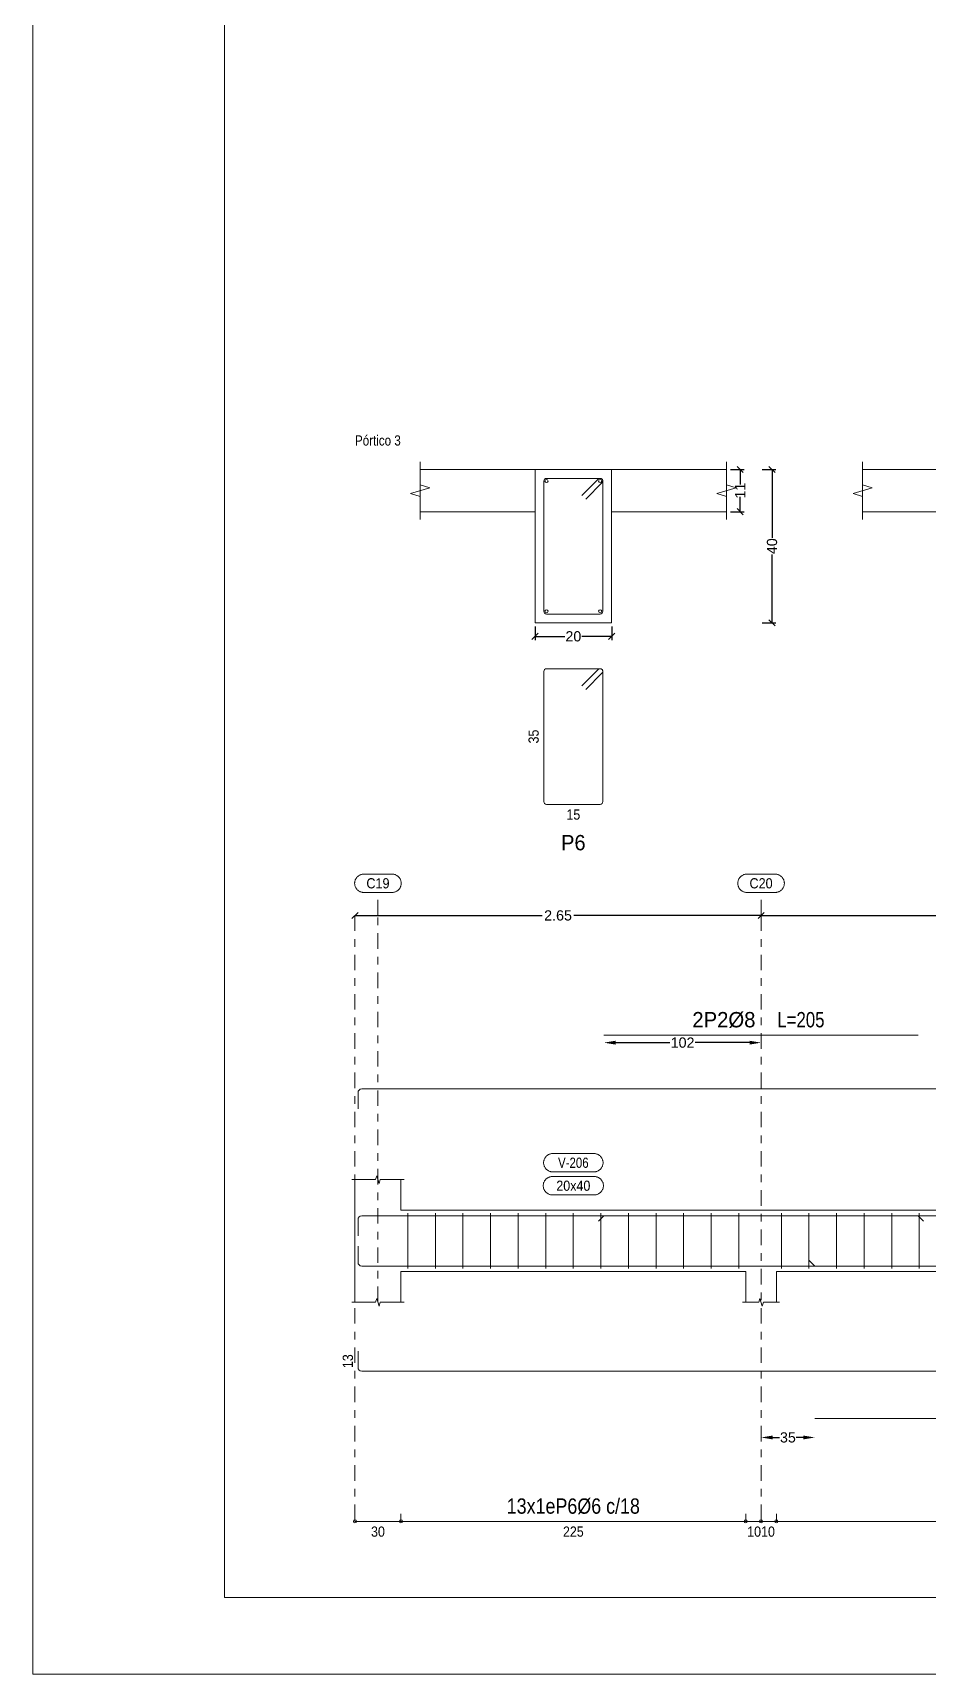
# Model space of a CAD drawing. Header units: millimetres. Extents: x 0 to 190, y -70 to 53.
# Drawn here: x 65.64 to 77.32, y -21.04 to 0.39 of the extents above; entities that cross this region are included whole.
import ezdxf
from ezdxf.enums import TextEntityAlignment as Align

# ---------------------------------------------------------------- set-up
doc = ezdxf.new("R2010")
doc.units = ezdxf.units.MM
doc.linetypes.add('CYPE_RAYAPUNTO', pattern=[0.4125, 0.2025, -0.105, 0, -0.105])
for name, color, linetype, lineweight in [('ALZ_ARM_LONG_ARM_TEXTOS', 3, 'Continuous', 9), ('ALZ_ARM_LONG_TXT_LONG', 3, 'Continuous', 9), ('ALZ_ARM_TRANS_TXT_EST', 3, 'Continuous', 9), ('ALZ_CONT_NUDOS', 122, 'Continuous', 9), ('ALZ_CONT_VIG_HORMIGON', 2, 'Continuous', 9), ('ALZ_COT_COT_ANCLAJES', 3, 'Continuous', 0), ('ALZ_COT_COT_ARM', 3, 'Continuous', 0), ('ALZ_COT_COT_EST', 3, 'Continuous', 0), ('ALZ_COT_COT_LIN_APOYOS', 2, 'CYPE_RAYAPUNTO', 0), ('ALZ_COT_LONGITUD_PROYECTADA', 122, 'Continuous', 0), ('ALZ_COT_TEXTOS_ESTRIBOS', 122, 'Continuous', 0), ('ALZ_REF_COT_LIN_AUX_COTA', 2, 'CYPE_RAYAPUNTO', 9), ('ALZ_REF_REF_NOMBRE', 3, 'Continuous', 9), ('ALZ_REF_REF_REFERENCIA', 3, 'Continuous', 9), ('ALZ_REF_REFERENCIA_PORTICO', 3, 'Continuous', 9), ('ALZ_REF_TEXTO_REF_NOMBRE', 3, 'Continuous', 9), ('ALZ_REF_TEXTO_REF_REFERENCIA', 3, 'Continuous', 9), ('ARM_LONGITUDINAL_Ø10', 103, 'Continuous', 9), ('ARM_LONGITUDINAL_Ø8', 32, 'Continuous', 9), ('ARM_TRANSVERSAL_Ø6', 151, 'Continuous', 9), ('RECUAD_LIMITES', 2, 'Continuous', 0), ('RECUAD_MARCO', 1, 'Continuous', 20), ('SEC_CONT_FORJADOS_SECCION', 8, 'Continuous', 9), ('SEC_CONT_VIG_HORMIGON_SECCION', 2, 'Continuous', 9), ('SEC_COTAS_SEC_DIM_VIGA', 122, 'Continuous', 0), ('SEC_COTAS_TEXTOS_DESPIECE_ESTRIBADO', 122, 'Continuous', 0), ('SEC_REF_TXT_POSICIONES_ARM_ESTRIBOS', 1, 'Continuous', 9)]:
    doc.layers.add(name, color=color, linetype=linetype, lineweight=lineweight)
doc.styles.add('CYPETXT_0.2_romans', font='arial.ttf', dxfattribs={"height": 0.133333})
doc.styles.add('CYPETXT_romans', font='arial.ttf', dxfattribs={"height": 0.2})
doc.dimstyles.new('cype_arrow', dxfattribs={"dimtxt": 0.18, "dimasz": 0.15, "dimexe": 0.05, "dimexo": 0.05, "dimgap": 0, "dimtad": 0, "dimdec": 4, "dimzin": 0, "dimdsep": 46, "dimtxsty": 'CYPETXT_0.2_romans', "dimcen": 0.09, "dimadec": 0, "dimazin": 0, "dimtfac": 1, "dimtdec": 4, "dimtofl": 0, "dimtmove": 2, "dimatfit": 3, "dimfxl": 1, "dimtolj": 1, "dimtzin": 0, "dimarcsym": 0})
doc.dimstyles.new('cype_oblique', dxfattribs={"dimtxt": 0.18, "dimasz": 0.18, "dimexe": 0.05, "dimexo": 0.05, "dimgap": 0, "dimtad": 0, "dimdec": 4, "dimzin": 0, "dimdsep": 46, "dimtxsty": 'CYPETXT_0.2_romans', "dimblk": 'OBLIQUE', "dimtsz": 0.04, "dimcen": 0.09, "dimadec": 0, "dimazin": 0, "dimtfac": 1, "dimtdec": 4, "dimtofl": 0, "dimtmove": 2, "dimatfit": 3, "dimfxl": 1, "dimtolj": 1, "dimtzin": 0, "dimarcsym": 0})

# ---------------------------------------------------------------- blocks, each defined once
blk = doc.blocks.new('*D426')
at = {"layer": 'Defpoints', "color": 0, "transparency": 16777216}
for p in [(72.19, -7.314), (73.19, -7.314), (73.19, -7.491)]:
    blk.add_point(p, dxfattribs=at)
at = {"layer": 'SEC_COTAS_SEC_DIM_VIGA', "color": 0, "lineweight": -2, "transparency": 16777216}
for p, q in [((72.15, -7.531), (72.23, -7.451)), ((72.19, -7.364), (72.19, -7.541)), ((72.19, -7.491), (72.579, -7.491)), ((73.19, -7.491), (72.8, -7.491)), ((73.15, -7.531), (73.23, -7.451)), ((73.19, -7.364), (73.19, -7.541))]:
    blk.add_line(p, q, dxfattribs=at)
at = {"layer": 'SEC_COTAS_SEC_DIM_VIGA', "color": 0, "transparency": 16777216, "insert": (72.69, -7.491), "char_height": 0.1333, "attachment_point": 5, "style": 'CYPETXT_0.2_romans'}
blk.add_mtext('\\A1;20', dxfattribs=at)
blk = doc.blocks.new('_OBLIQUE')
at = {"color": 0, "linetype": 'ByBlock', "lineweight": -2}
blk.add_line((-0.5, -0.5), (0.5, 0.5), dxfattribs=at)
blk = doc.blocks.new('*D427')
at = {"layer": 'Defpoints', "color": 0, "transparency": 16777216}
for p in [(74.69, -5.314), (74.867, -5.314), (74.69, -5.864)]:
    blk.add_point(p, dxfattribs=at)
at = {"layer": 'SEC_COTAS_SEC_DIM_VIGA', "color": 0, "lineweight": -2, "transparency": 16777216}
for p, q in [((74.74, -5.314), (74.917, -5.314)), ((74.907, -5.354), (74.827, -5.274)), ((74.867, -5.314), (74.867, -5.508)), ((74.867, -5.864), (74.867, -5.67)), ((74.74, -5.864), (74.917, -5.864)), ((74.907, -5.904), (74.827, -5.824))]:
    blk.add_line(p, q, dxfattribs=at)
at = {"layer": 'SEC_COTAS_SEC_DIM_VIGA', "color": 0, "transparency": 16777216, "insert": (74.867, -5.589), "char_height": 0.1333, "attachment_point": 5, "rotation": 90, "style": 'CYPETXT_0.2_romans'}
blk.add_mtext('\\A1;11', dxfattribs=at)
blk = doc.blocks.new('*D428')
at = {"layer": 'Defpoints', "color": 0, "transparency": 16777216}
for p in [(75.106, -5.314), (75.283, -5.314), (75.106, -7.314)]:
    blk.add_point(p, dxfattribs=at)
at = {"layer": 'SEC_COTAS_SEC_DIM_VIGA', "color": 0, "lineweight": -2, "transparency": 16777216}
for p, q in [((75.156, -5.314), (75.333, -5.314)), ((75.323, -5.354), (75.243, -5.274)), ((75.283, -5.314), (75.283, -6.204)), ((75.283, -7.314), (75.283, -6.424)), ((75.323, -7.354), (75.243, -7.274)), ((75.156, -7.314), (75.333, -7.314))]:
    blk.add_line(p, q, dxfattribs=at)
at = {"layer": 'SEC_COTAS_SEC_DIM_VIGA', "color": 0, "transparency": 16777216, "insert": (75.283, -6.314), "char_height": 0.1333, "attachment_point": 5, "rotation": 90, "style": 'CYPETXT_0.2_romans'}
blk.add_mtext('\\A1;40', dxfattribs=at)
blk = doc.blocks.new('*D437')
at = {"layer": 'ALZ_COT_LONGITUD_PROYECTADA', "color": 0, "lineweight": -2, "transparency": 16777216}
for p, q in [((69.8, -11.174), (69.88, -11.094)), ((69.84, -11.134), (72.282, -11.134)), ((75.14, -11.134), (72.697, -11.134)), ((75.1, -11.174), (75.18, -11.094))]:
    blk.add_line(p, q, dxfattribs=at)
at = {"layer": 'Defpoints', "color": 0, "transparency": 16777216}
for p in [(69.84, -11.134), (69.84, -11.134), (75.14, -11.134)]:
    blk.add_point(p, dxfattribs=at)
at = {"layer": 'ALZ_COT_LONGITUD_PROYECTADA', "color": 0, "transparency": 16777216, "insert": (72.49, -11.134), "char_height": 0.1333, "attachment_point": 5, "style": 'CYPETXT_0.2_romans'}
blk.add_mtext('\\A1;2.65', dxfattribs=at)
blk = doc.blocks.new('*D438')
at = {"layer": 'ALZ_COT_LONGITUD_PROYECTADA', "color": 0, "lineweight": -2, "transparency": 16777216}
for p, q in [((75.1, -11.174), (75.18, -11.094)), ((75.14, -11.134), (78.194, -11.134)), ((81.79, -11.134), (78.735, -11.134)), ((81.75, -11.174), (81.83, -11.094))]:
    blk.add_line(p, q, dxfattribs=at)
at = {"layer": 'Defpoints', "color": 0, "transparency": 16777216}
for p in [(75.14, -11.134), (75.14, -11.134), (81.79, -11.134)]:
    blk.add_point(p, dxfattribs=at)
at = {"layer": 'ALZ_COT_LONGITUD_PROYECTADA', "color": 0, "transparency": 16777216, "insert": (78.465, -11.134), "char_height": 0.1333, "attachment_point": 5, "style": 'CYPETXT_0.2_romans'}
blk.add_mtext('\\A1;3.325', dxfattribs=at)
blk = doc.blocks.new('*D440')
at = {"layer": 'ALZ_COT_COT_ARM', "color": 0, "lineweight": -2, "transparency": 16777216}
for p, q in [((73.24, -12.794), (73.951, -12.794)), ((74.99, -12.794), (74.278, -12.794))]:
    blk.add_line(p, q, dxfattribs=at)
at = {"layer": 'ALZ_COT_COT_ARM', "color": 0, "transparency": 16777216}
for points in [[(73.24, -12.769), (73.24, -12.819), (73.09, -12.794)], [(74.99, -12.769), (74.99, -12.819), (75.14, -12.794)]]:
    blk.add_solid(points, dxfattribs=at)
at = {"layer": 'Defpoints', "color": 0, "transparency": 16777216}
for p in [(73.09, -12.794), (75.14, -12.794), (75.14, -12.794)]:
    blk.add_point(p, dxfattribs=at)
at = {"layer": 'ALZ_COT_COT_ARM', "color": 0, "transparency": 16777216, "insert": (74.115, -12.794), "char_height": 0.1333, "attachment_point": 5, "style": 'CYPETXT_0.2_romans'}
blk.add_mtext('\\A1;102', dxfattribs=at)
blk = doc.blocks.new('*D442')
at = {"layer": 'ALZ_COT_COT_ARM', "color": 0, "lineweight": -2, "transparency": 16777216}
for p, q in [((75.29, -17.947), (75.38, -17.947)), ((75.69, -17.947), (75.599, -17.947))]:
    blk.add_line(p, q, dxfattribs=at)
at = {"layer": 'ALZ_COT_COT_ARM', "color": 0, "transparency": 16777216}
for points in [[(75.29, -17.922), (75.29, -17.972), (75.14, -17.947)], [(75.69, -17.922), (75.69, -17.972), (75.84, -17.947)]]:
    blk.add_solid(points, dxfattribs=at)
at = {"layer": 'Defpoints', "color": 0, "transparency": 16777216}
for p in [(75.14, -17.947), (75.84, -17.947), (75.84, -17.947)]:
    blk.add_point(p, dxfattribs=at)
at = {"layer": 'ALZ_COT_COT_ARM', "color": 0, "transparency": 16777216, "insert": (75.49, -17.947), "char_height": 0.1333, "attachment_point": 5, "style": 'CYPETXT_0.2_romans'}
blk.add_mtext('\\A1;35', dxfattribs=at)

msp = doc.modelspace()

# ---------------------------------------------------------------- linework, layer by layer
at = {"layer": 'ALZ_CONT_NUDOS'}
for p, q in [((69.83952, -14.98123), (69.83952, -14.58123)), ((70.43952, -14.98123), (70.43952, -14.58123)), ((69.83952, -15.78123), (69.83952, -16.18123)), ((70.43952, -15.78123), (70.43952, -16.18123)), ((74.93952, -15.78123), (74.93952, -16.18123)), ((75.33952, -15.78123), (75.33952, -16.18123))]:
    msp.add_line(p, q, dxfattribs=at)
for points in [[(69.79952, -14.58123), (70.10952, -14.58123), (70.12452, -14.53123), (70.15452, -14.63123), (70.16952, -14.58123), (70.47952, -14.58123)], [(69.83952, -14.98123), (69.83952, -15.78123)], [(74.93952, -14.98123), (75.33952, -14.98123)], [(69.79952, -16.18123), (70.10952, -16.18123), (70.12452, -16.13123), (70.15452, -16.23123), (70.16952, -16.18123), (70.47952, -16.18123)], [(74.89952, -16.18123), (75.10952, -16.18123), (75.12452, -16.13123), (75.15452, -16.23123), (75.16952, -16.18123), (75.37952, -16.18123)]]:
    msp.add_lwpolyline(points, dxfattribs=at)
at = {"layer": 'ALZ_CONT_VIG_HORMIGON'}
for p, q in [((70.43952, -14.98123), (74.93952, -14.98123)), ((75.33952, -14.98123), (81.58966, -14.98123)), ((70.43952, -15.78123), (74.93952, -15.78123)), ((75.33952, -15.78123), (81.58966, -15.78123))]:
    msp.add_line(p, q, dxfattribs=at)
at = {"layer": 'ALZ_COT_COT_EST'}
for p, q in [((69.83952, -19.04243), (69.83952, -18.94243)), ((70.43952, -19.04243), (70.43952, -18.94243)), ((74.93952, -19.04243), (74.93952, -18.94243)), ((75.13952, -19.04243), (75.13952, -18.94243)), ((75.33952, -19.04243), (75.33952, -18.94243))]:
    msp.add_line(p, q, dxfattribs=at)
for points in [[(69.83952, -19.04243), (70.43952, -19.04243), (70.43952, -18.94243)], [(70.43952, -19.04243), (74.93952, -19.04243), (74.93952, -18.94243)], [(74.93952, -19.04243), (75.13952, -19.04243), (75.13952, -18.94243)], [(75.13952, -19.04243), (75.33952, -19.04243), (75.33952, -18.94243)], [(75.33952, -19.04243), (81.58966, -19.04243), (81.58966, -18.94243)]]:
    msp.add_lwpolyline(points, dxfattribs=at)
for centre in [(69.83952, -19.04243), (70.43952, -19.04243), (70.43952, -19.04243), (74.93952, -19.04243), (74.93952, -19.04243), (75.13952, -19.04243), (75.13952, -19.04243), (75.33952, -19.04243), (75.33952, -19.04243)]:
    msp.add_circle(centre, 0.02, dxfattribs=at)
at = {"layer": 'ALZ_COT_COT_LIN_APOYOS'}
for p, q in [((69.83952, -11.13388), (69.83952, -19.04243)), ((75.13952, -11.13388), (75.13952, -19.04243))]:
    msp.add_line(p, q, dxfattribs=at)
at = {"layer": 'ALZ_REF_COT_LIN_AUX_COTA'}
for p, q in [((70.13952, -11.13388), (70.13952, -10.83388)), ((75.13952, -11.13388), (75.13952, -10.83388)), ((70.13952, -16.18123), (70.13952, -11.13388))]:
    msp.add_line(p, q, dxfattribs=at)
at = {"layer": 'ALZ_REF_REF_NOMBRE'}
for points in [[(72.95752, -14.24123), (72.96554, -14.2415), (72.97352, -14.2423), (72.98142, -14.24364), (72.98922, -14.2455), (72.99688, -14.24787), (73.00437, -14.25075), (73.01164, -14.25413), (73.01867, -14.25798), (73.02543, -14.2623), (73.03189, -14.26706), (73.03801, -14.27223), (73.04378, -14.27781), (73.04916, -14.28376), (73.05413, -14.29005), (73.05867, -14.29666), (73.06275, -14.30356), (73.06637, -14.31072), (73.0695, -14.3181), (73.07213, -14.32568), (73.07425, -14.33341), (73.07585, -14.34127), (73.07692, -14.34922), (73.07745, -14.35722), (73.07745, -14.36524), (73.07692, -14.37324), (73.07585, -14.38119), (73.07425, -14.38905), (73.07213, -14.39679), (73.0695, -14.40436), (73.06637, -14.41174), (73.06275, -14.4189), (73.05867, -14.4258), (73.05413, -14.43241), (73.04916, -14.43871), (73.04378, -14.44466), (73.03801, -14.45023), (73.03189, -14.45541), (73.02543, -14.46017), (73.01867, -14.46448), (73.01164, -14.46833), (73.00437, -14.47171), (72.99688, -14.47459), (72.98922, -14.47697), (72.98142, -14.47883), (72.97352, -14.48016), (72.96554, -14.48096), (72.95752, -14.48123), (72.42152, -14.48123), (72.41351, -14.48096), (72.40553, -14.48016), (72.39762, -14.47883), (72.38982, -14.47697), (72.38216, -14.47459), (72.37467, -14.47171), (72.3674, -14.46833), (72.36037, -14.46448), (72.35361, -14.46017), (72.34715, -14.45541), (72.34103, -14.45023), (72.33526, -14.44466), (72.32988, -14.43871), (72.32491, -14.43241), (72.32037, -14.4258), (72.31629, -14.4189), (72.31267, -14.41174), (72.30954, -14.40436), (72.30691, -14.39679), (72.30479, -14.38905), (72.30319, -14.38119), (72.30212, -14.37324), (72.30159, -14.36524), (72.30159, -14.35722), (72.30212, -14.34922), (72.30319, -14.34127), (72.30479, -14.33341), (72.30691, -14.32568), (72.30954, -14.3181), (72.31267, -14.31072), (72.31629, -14.30356), (72.32037, -14.29666), (72.32491, -14.29005), (72.32988, -14.28376), (72.33526, -14.27781), (72.34103, -14.27223), (72.34715, -14.26706), (72.35361, -14.2623), (72.36037, -14.25798), (72.3674, -14.25413), (72.37467, -14.25075), (72.38216, -14.24787), (72.38982, -14.2455), (72.39762, -14.24364), (72.40553, -14.2423), (72.41351, -14.2415), (72.42152, -14.24123), (72.95752, -14.24123)], [(72.96252, -14.54123), (72.97054, -14.5415), (72.97852, -14.5423), (72.98642, -14.54364), (72.99422, -14.5455), (73.00188, -14.54787), (73.00937, -14.55075), (73.01664, -14.55413), (73.02367, -14.55798), (73.03043, -14.5623), (73.03689, -14.56706), (73.04301, -14.57223), (73.04878, -14.57781), (73.05416, -14.58376), (73.05913, -14.59005), (73.06367, -14.59666), (73.06775, -14.60356), (73.07137, -14.61072), (73.0745, -14.6181), (73.07713, -14.62568), (73.07925, -14.63341), (73.08085, -14.64127), (73.08192, -14.64922), (73.08245, -14.65722), (73.08245, -14.66524), (73.08192, -14.67324), (73.08085, -14.68119), (73.07925, -14.68905), (73.07713, -14.69679), (73.0745, -14.70436), (73.07137, -14.71174), (73.06775, -14.7189), (73.06367, -14.7258), (73.05913, -14.73241), (73.05416, -14.73871), (73.04878, -14.74466), (73.04301, -14.75023), (73.03689, -14.75541), (73.03043, -14.76017), (73.02367, -14.76448), (73.01664, -14.76833), (73.00937, -14.77171), (73.00188, -14.77459), (72.99422, -14.77697), (72.98642, -14.77883), (72.97852, -14.78016), (72.97054, -14.78096), (72.96252, -14.78123), (72.41652, -14.78123), (72.40851, -14.78096), (72.40053, -14.78016), (72.39262, -14.77883), (72.38482, -14.77697), (72.37716, -14.77459), (72.36967, -14.77171), (72.3624, -14.76833), (72.35537, -14.76448), (72.34861, -14.76017), (72.34215, -14.75541), (72.33603, -14.75023), (72.33026, -14.74466), (72.32488, -14.73871), (72.31991, -14.73241), (72.31537, -14.7258), (72.31129, -14.7189), (72.30767, -14.71174), (72.30454, -14.70436), (72.30191, -14.69679), (72.29979, -14.68905), (72.29819, -14.68119), (72.29712, -14.67324), (72.29659, -14.66524), (72.29659, -14.65722), (72.29712, -14.64922), (72.29819, -14.64127), (72.29979, -14.63341), (72.30191, -14.62568), (72.30454, -14.6181), (72.30767, -14.61072), (72.31129, -14.60356), (72.31537, -14.59666), (72.31991, -14.59005), (72.32488, -14.58376), (72.33026, -14.57781), (72.33603, -14.57223), (72.34215, -14.56706), (72.34861, -14.5623), (72.35537, -14.55798), (72.3624, -14.55413), (72.36967, -14.55075), (72.37716, -14.54787), (72.38482, -14.5455), (72.39262, -14.54364), (72.40053, -14.5423), (72.40851, -14.5415), (72.41652, -14.54123), (72.96252, -14.54123)]]:
    msp.add_lwpolyline(points, close=True, dxfattribs=at)
at = {"layer": 'ALZ_REF_REF_REFERENCIA'}
for points in [[(70.32352, -10.59388), (70.33154, -10.59415), (70.33952, -10.59495), (70.34742, -10.59629), (70.35522, -10.59815), (70.36288, -10.60052), (70.37037, -10.6034), (70.37764, -10.60678), (70.38467, -10.61063), (70.39143, -10.61495), (70.39789, -10.61971), (70.40401, -10.62488), (70.40978, -10.63046), (70.41516, -10.63641), (70.42013, -10.6427), (70.42467, -10.64931), (70.42875, -10.65621), (70.43237, -10.66337), (70.4355, -10.67075), (70.43813, -10.67833), (70.44025, -10.68606), (70.44185, -10.69392), (70.44292, -10.70187), (70.44345, -10.70987), (70.44345, -10.71789), (70.44292, -10.72589), (70.44185, -10.73384), (70.44025, -10.7417), (70.43813, -10.74944), (70.4355, -10.75701), (70.43237, -10.76439), (70.42875, -10.77155), (70.42467, -10.77845), (70.42013, -10.78506), (70.41516, -10.79136), (70.40978, -10.79731), (70.40401, -10.80288), (70.39789, -10.80806), (70.39143, -10.81282), (70.38467, -10.81713), (70.37764, -10.82098), (70.37037, -10.82436), (70.36288, -10.82724), (70.35522, -10.82962), (70.34742, -10.83148), (70.33952, -10.83281), (70.33154, -10.83361), (70.32352, -10.83388), (69.95552, -10.83388), (69.94751, -10.83361), (69.93953, -10.83281), (69.93162, -10.83148), (69.92382, -10.82962), (69.91616, -10.82724), (69.90867, -10.82436), (69.9014, -10.82098), (69.89437, -10.81713), (69.88761, -10.81282), (69.88115, -10.80806), (69.87503, -10.80288), (69.86926, -10.79731), (69.86388, -10.79136), (69.85891, -10.78506), (69.85437, -10.77845), (69.85029, -10.77155), (69.84667, -10.76439), (69.84354, -10.75701), (69.84091, -10.74944), (69.83879, -10.7417), (69.83719, -10.73384), (69.83612, -10.72589), (69.83559, -10.71789), (69.83559, -10.70987), (69.83612, -10.70187), (69.83719, -10.69392), (69.83879, -10.68606), (69.84091, -10.67833), (69.84354, -10.67075), (69.84667, -10.66337), (69.85029, -10.65621), (69.85437, -10.64931), (69.85891, -10.6427), (69.86388, -10.63641), (69.86926, -10.63046), (69.87503, -10.62488), (69.88115, -10.61971), (69.88761, -10.61495), (69.89437, -10.61063), (69.9014, -10.60678), (69.90867, -10.6034), (69.91616, -10.60052), (69.92382, -10.59815), (69.93162, -10.59629), (69.93953, -10.59495), (69.94751, -10.59415), (69.95552, -10.59388), (70.32352, -10.59388)], [(75.32352, -10.59388), (75.33154, -10.59415), (75.33952, -10.59495), (75.34742, -10.59629), (75.35522, -10.59815), (75.36288, -10.60052), (75.37037, -10.6034), (75.37764, -10.60678), (75.38467, -10.61063), (75.39143, -10.61495), (75.39789, -10.61971), (75.40401, -10.62488), (75.40978, -10.63046), (75.41516, -10.63641), (75.42013, -10.6427), (75.42467, -10.64931), (75.42875, -10.65621), (75.43237, -10.66337), (75.4355, -10.67075), (75.43813, -10.67833), (75.44025, -10.68606), (75.44185, -10.69392), (75.44292, -10.70187), (75.44345, -10.70987), (75.44345, -10.71789), (75.44292, -10.72589), (75.44185, -10.73384), (75.44025, -10.7417), (75.43813, -10.74944), (75.4355, -10.75701), (75.43237, -10.76439), (75.42875, -10.77155), (75.42467, -10.77845), (75.42013, -10.78506), (75.41516, -10.79136), (75.40978, -10.79731), (75.40401, -10.80288), (75.39789, -10.80806), (75.39143, -10.81282), (75.38467, -10.81713), (75.37764, -10.82098), (75.37037, -10.82436), (75.36288, -10.82724), (75.35522, -10.82962), (75.34742, -10.83148), (75.33952, -10.83281), (75.33154, -10.83361), (75.32352, -10.83388), (74.95552, -10.83388), (74.94751, -10.83361), (74.93953, -10.83281), (74.93162, -10.83148), (74.92382, -10.82962), (74.91616, -10.82724), (74.90867, -10.82436), (74.9014, -10.82098), (74.89437, -10.81713), (74.88761, -10.81282), (74.88115, -10.80806), (74.87503, -10.80288), (74.86926, -10.79731), (74.86388, -10.79136), (74.85891, -10.78506), (74.85437, -10.77845), (74.85029, -10.77155), (74.84667, -10.76439), (74.84354, -10.75701), (74.84091, -10.74944), (74.83879, -10.7417), (74.83719, -10.73384), (74.83612, -10.72589), (74.83559, -10.71789), (74.83559, -10.70987), (74.83612, -10.70187), (74.83719, -10.69392), (74.83879, -10.68606), (74.84091, -10.67833), (74.84354, -10.67075), (74.84667, -10.66337), (74.85029, -10.65621), (74.85437, -10.64931), (74.85891, -10.6427), (74.86388, -10.63641), (74.86926, -10.63046), (74.87503, -10.62488), (74.88115, -10.61971), (74.88761, -10.61495), (74.89437, -10.61063), (74.9014, -10.60678), (74.90867, -10.6034), (74.91616, -10.60052), (74.92382, -10.59815), (74.93162, -10.59629), (74.93953, -10.59495), (74.94751, -10.59415), (74.95552, -10.59388), (75.32352, -10.59388)]]:
    msp.add_lwpolyline(points, close=True, dxfattribs=at)
at = {"layer": 'ARM_LONGITUDINAL_Ø10'}
msp.add_line((75.83963, -15.70923), (75.76892, -15.63852), dxfattribs=at)
for points in [[(75.83963, -15.70923), (80.93963, -15.70923)], [(75.83963, -17.70123), (80.93963, -17.70123)]]:
    msp.add_lwpolyline(points, dxfattribs=at)
at = {"layer": 'ARM_LONGITUDINAL_Ø8'}
for p, q in [((73.08963, -15.05323), (73.01892, -15.12394)), ((77.18963, -15.05323), (77.26034, -15.12394))]:
    msp.add_line(p, q, dxfattribs=at)
for points in [[(73.08963, -12.69407), (77.18963, -12.69407)], [(86.64966, -13.39871), (69.92752, -13.39871), (69.90915, -13.40236), (69.89358, -13.41276), (69.88317, -13.42834), (69.87952, -13.44671), (69.87952, -13.65871)], [(86.64966, -15.05323), (69.92752, -15.05323), (69.90915, -15.05689), (69.89358, -15.06729), (69.88317, -15.08286), (69.87952, -15.10123), (69.87952, -15.31323)], [(73.08963, -15.05323), (77.18963, -15.05323)], [(86.64966, -15.44923), (86.64966, -15.66123), (86.64601, -15.6796), (86.6356, -15.69517), (86.62003, -15.70558), (86.60166, -15.70923), (69.92752, -15.70923), (69.90915, -15.70558), (69.89358, -15.69517), (69.88317, -15.6796), (69.87952, -15.66123), (69.87952, -15.44923)], [(86.64966, -16.82123), (86.64966, -17.03323), (86.64601, -17.0516), (86.6356, -17.06717), (86.62003, -17.07758), (86.60166, -17.08123), (69.92752, -17.08123), (69.90915, -17.07758), (69.89358, -17.06717), (69.88317, -17.0516), (69.87952, -17.03323), (69.87952, -16.82123)]]:
    msp.add_lwpolyline(points, dxfattribs=at)
for centre in [(72.33952, -5.4641), (73.03952, -5.4641), (72.33952, -7.1641), (73.03952, -7.1641)]:
    msp.add_circle(centre, 0.02, dxfattribs=at)
at = {"layer": 'ARM_TRANSVERSAL_Ø6'}
for p, q in [((70.52952, -15.02123), (70.52952, -15.74123)), ((70.88952, -15.02123), (70.88952, -15.74123)), ((71.24952, -15.02123), (71.24952, -15.74123)), ((71.60952, -15.02123), (71.60952, -15.74123)), ((71.96952, -15.02123), (71.96952, -15.74123)), ((72.32952, -15.02123), (72.32952, -15.74123)), ((72.68952, -15.02123), (72.68952, -15.74123)), ((73.04952, -15.02123), (73.04952, -15.74123)), ((73.40952, -15.02123), (73.40952, -15.74123)), ((73.76952, -15.02123), (73.76952, -15.74123)), ((74.12952, -15.02123), (74.12952, -15.74123)), ((74.48952, -15.02123), (74.48952, -15.74123)), ((74.84952, -15.02123), (74.84952, -15.74123)), ((75.40459, -15.02123), (75.40459, -15.74123)), ((75.76459, -15.02123), (75.76459, -15.74123)), ((76.12459, -15.02123), (76.12459, -15.74123)), ((76.48459, -15.02123), (76.48459, -15.74123)), ((76.84459, -15.02123), (76.84459, -15.74123)), ((77.20459, -15.02123), (77.20459, -15.74123))]:
    msp.add_line(p, q, dxfattribs=at)
for points in [[(72.85214, -5.70098), (73.06784, -5.48467), (73.07071, -5.47999), (73.07281, -5.47491), (73.07409, -5.46957), (73.07452, -5.4641), (73.07385, -5.45727), (73.07186, -5.4507), (73.06862, -5.44465), (73.06427, -5.43935), (73.05897, -5.435), (73.05291, -5.43176), (73.04635, -5.42977), (73.03952, -5.4291), (72.33952, -5.4291), (72.32613, -5.43176), (72.31477, -5.43935), (72.30718, -5.4507), (72.30452, -5.4641), (72.30452, -7.1641), (72.30718, -7.17749), (72.31477, -7.18885), (72.32613, -7.19643), (72.33952, -7.1991), (73.03952, -7.1991), (73.05291, -7.19643), (73.06427, -7.18885), (73.07186, -7.17749), (73.07452, -7.1641), (73.07452, -5.4641), (73.07385, -5.45727), (73.07186, -5.4507), (73.06862, -5.44465), (73.06427, -5.43935), (73.05897, -5.435), (73.05291, -5.43176), (73.04635, -5.42977), (73.03952, -5.4291), (73.03269, -5.42977), (73.02613, -5.43176), (73.02008, -5.435), (73.01477, -5.43935), (72.80264, -5.65148)], [(72.85214, -8.18531), (73.06784, -7.969), (73.07071, -7.96432), (73.07281, -7.95925), (73.07409, -7.95391), (73.07452, -7.94843), (73.07385, -7.9416), (73.07186, -7.93504), (73.06862, -7.92899), (73.06427, -7.92368), (73.05897, -7.91933), (73.05291, -7.9161), (73.04635, -7.9141), (73.03952, -7.91343), (72.33952, -7.91343), (72.32613, -7.9161), (72.31477, -7.92368), (72.30718, -7.93504), (72.30452, -7.94843), (72.30452, -9.64843), (72.30718, -9.66183), (72.31477, -9.67318), (72.32613, -9.68077), (72.33952, -9.68343), (73.03952, -9.68343), (73.05291, -9.68077), (73.06427, -9.67318), (73.07186, -9.66183), (73.07452, -9.64843), (73.07452, -7.94843), (73.07385, -7.9416), (73.07186, -7.93504), (73.06862, -7.92899), (73.06427, -7.92368), (73.05897, -7.91933), (73.05291, -7.9161), (73.04635, -7.9141), (73.03952, -7.91343), (73.03269, -7.9141), (73.02613, -7.9161), (73.02008, -7.91933), (73.01477, -7.92368), (72.80264, -8.13581)]]:
    msp.add_lwpolyline(points, dxfattribs=at)
at = {"layer": 'RECUAD_LIMITES'}
msp.add_lwpolyline([(65.63523, -21.03657), (125.03523, -21.03657), (125.03523, 20.96343), (65.63523, 20.96343), (65.63523, -21.03657)], close=True, dxfattribs=at)
at = {"layer": 'RECUAD_MARCO'}
msp.add_lwpolyline([(68.13523, -20.03657), (124.03523, -20.03657), (124.03523, 19.96343), (68.13523, 19.96343), (68.13523, -20.03657)], close=True, dxfattribs=at)
at = {"layer": 'SEC_CONT_FORJADOS_SECCION'}
for points in [[(70.68952, -5.2141), (70.68952, -5.5141), (70.81452, -5.5516), (70.56452, -5.6266), (70.68952, -5.6641), (70.68952, -5.9641)], [(70.68952, -5.3141), (72.18952, -5.3141), (72.18952, -5.8641), (70.68952, -5.8641)], [(74.68952, -5.3141), (73.18952, -5.3141), (73.18952, -5.8641), (74.68952, -5.8641)], [(74.68952, -5.2141), (74.68952, -5.5141), (74.81452, -5.5516), (74.56452, -5.6266), (74.68952, -5.6641), (74.68952, -5.9641)], [(76.46459, -5.2141), (76.46459, -5.5141), (76.58959, -5.5516), (76.33959, -5.6266), (76.46459, -5.6641), (76.46459, -5.9641)], [(76.46459, -5.3141), (77.96459, -5.3141), (77.96459, -5.8641), (76.46459, -5.8641)]]:
    msp.add_lwpolyline(points, dxfattribs=at)
at = {"layer": 'SEC_CONT_FORJADOS_SECCION', "color": 254, "true_color": 0xdad7d3}
for points in [[(70.68952, -5.3141), (72.18952, -5.3141), (72.18952, -5.8641), (70.68952, -5.8641)], [(74.68952, -5.3141), (73.18952, -5.3141), (73.18952, -5.8641), (74.68952, -5.8641)], [(76.46459, -5.3141), (77.96459, -5.3141), (77.96459, -5.8641), (76.46459, -5.8641)]]:
    msp.add_lwpolyline(points, close=True, dxfattribs=at)
at = {"layer": 'SEC_CONT_VIG_HORMIGON_SECCION'}
msp.add_lwpolyline([(73.18952, -5.3141), (72.18952, -5.3141), (72.18952, -7.3141), (73.18952, -7.3141), (73.18952, -5.3141)], close=True, dxfattribs=at)

# ---------------------------------------------------------------- texts
at = {"layer": 'ALZ_ARM_LONG_ARM_TEXTOS', "style": 'CYPETXT_romans', "width": 0.947337}
msp.add_text('2P2%%c8', height=0.2, dxfattribs=at).set_placement((74.65463, -12.59407), align=Align.CENTER)
at = {"layer": 'ALZ_ARM_LONG_TXT_LONG', "style": 'CYPETXT_romans', "width": 0.785606}
msp.add_text(' L=205', height=0.2, dxfattribs=at).set_placement((75.62913, -12.59407), align=Align.CENTER)
at = {"layer": 'ALZ_ARM_TRANS_TXT_EST', "style": 'CYPETXT_romans', "width": 0.835132}
msp.add_text('13x1eP6%%c6 c/18', height=0.2, dxfattribs=at).set_placement((72.68952, -18.94243), align=Align.CENTER)
at = {"layer": 'ALZ_COT_COT_ANCLAJES', "style": 'CYPETXT_romans', "width": 0.872274}
msp.add_text('13', height=0.133333, rotation=90, dxfattribs=at).set_placement((69.81285, -16.95123), align=Align.CENTER)
at = {"layer": 'ALZ_COT_TEXTOS_ESTRIBOS', "style": 'CYPETXT_romans', "width": 0.872274}
for s, p in [('30', (70.13952, -19.10909)), ('225', (72.68952, -19.10909))]:
    msp.add_text(s, height=0.133333, dxfattribs=at).set_placement(p, align=Align.TOP_CENTER)
msp.add_text('10', height=0.133333, dxfattribs=at).set_placement((75.13952, -19.10909), align=Align.TOP_RIGHT)
msp.add_text('10', height=0.133333, dxfattribs=at).set_placement((75.13952, -19.10909), align=Align.TOP_LEFT)
at = {"layer": 'ALZ_REF_REFERENCIA_PORTICO', "style": 'CYPETXT_romans', "width": 0.813476}
msp.add_text('Pórtico 3', height=0.133333, dxfattribs=at).set_placement((69.83952, -4.9341), align=Align.MIDDLE_LEFT)
at = {"layer": 'ALZ_REF_TEXTO_REF_NOMBRE', "style": 'CYPETXT_romans'}
for s, width, p in [('V-206', 0.803518, (72.68952, -14.36123)), ('20x40', 0.876123, (72.68952, -14.66123))]:
    msp.add_text(s, height=0.133333, dxfattribs=dict(at, width=width)).set_placement(p, align=Align.MIDDLE_CENTER)
at = {"layer": 'ALZ_REF_TEXTO_REF_REFERENCIA', "style": 'CYPETXT_romans', "width": 0.8832}
for s, p in [('C19', (70.13952, -10.71388)), ('C20', (75.13952, -10.71388))]:
    msp.add_text(s, height=0.133333, dxfattribs=at).set_placement(p, align=Align.MIDDLE_CENTER)
at = {"layer": 'SEC_COTAS_TEXTOS_DESPIECE_ESTRIBADO', "style": 'CYPETXT_romans', "width": 0.872274}
msp.add_text('35', height=0.133333, rotation=90, dxfattribs=at).set_placement((72.23785, -8.79843), align=Align.CENTER)
msp.add_text('15', height=0.133333, dxfattribs=at).set_placement((72.68952, -9.7501), align=Align.TOP_CENTER)
at = {"layer": 'SEC_REF_TXT_POSICIONES_ARM_ESTRIBOS', "style": 'CYPETXT_romans', "width": 0.935124}
msp.add_text('P6', height=0.2, dxfattribs=at).set_placement((72.68952, -10.18343), align=Align.MIDDLE_CENTER)

# ---------------------------------------------------------------- dimensions: what is measured, and where the dimension line sits
at = {"layer": 'ALZ_COT_COT_ARM'}
for p1, p2, text, picture, middle in [((73.08963, -12.79407), (75.13952, -12.79407), '102', '*D440', (74.11458, -12.79407)), ((75.13952, -17.94723), (75.83963, -17.94723), '35', '*D442', (75.48958, -17.94723))]:
    dim = msp.add_aligned_dim(p1=p1, p2=p2, distance=0, text=text, dimstyle='cype_arrow', override={"dimexe": 0, "dimexo": 0}, dxfattribs=at)
    dim.commit()
    dim.dimension.update_dxf_attribs({"geometry": picture, "text_midpoint": middle})
at = {"layer": 'ALZ_COT_LONGITUD_PROYECTADA'}
for p1, p2, text, picture, middle in [((75.13952, -11.13388), (69.83952, -11.13388), '2.65', '*D437', (72.48952, -11.13388)), ((81.78966, -11.13388), (75.13952, -11.13388), '3.325', '*D438', (78.46459, -11.13388))]:
    dim = msp.add_aligned_dim(p1=p1, p2=p2, distance=0, text=text, dimstyle='cype_oblique', override={"dimexe": 0, "dimexo": 0}, dxfattribs=at)
    dim.commit()
    dim.dimension.update_dxf_attribs({"geometry": picture, "text_midpoint": middle})
at = {"layer": 'SEC_COTAS_SEC_DIM_VIGA'}
for p1, p2, text, picture, middle in [((74.68952, -5.8641), (74.68952, -5.3141), '11', '*D427', (74.86685, -5.5891)), ((75.10552, -7.3141), (75.10552, -5.3141), '40', '*D428', (75.28285, -6.3141)), ((72.18952, -7.3141), (73.18952, -7.3141), '20', '*D426', (72.68952, -7.49143))]:
    dim = msp.add_aligned_dim(p1=p1, p2=p2, distance=-0.17733, text=text, dimstyle='cype_oblique', dxfattribs=at)
    dim.commit()
    dim.dimension.update_dxf_attribs({"geometry": picture, "text_midpoint": middle})

doc.saveas('drawing.dxf')
